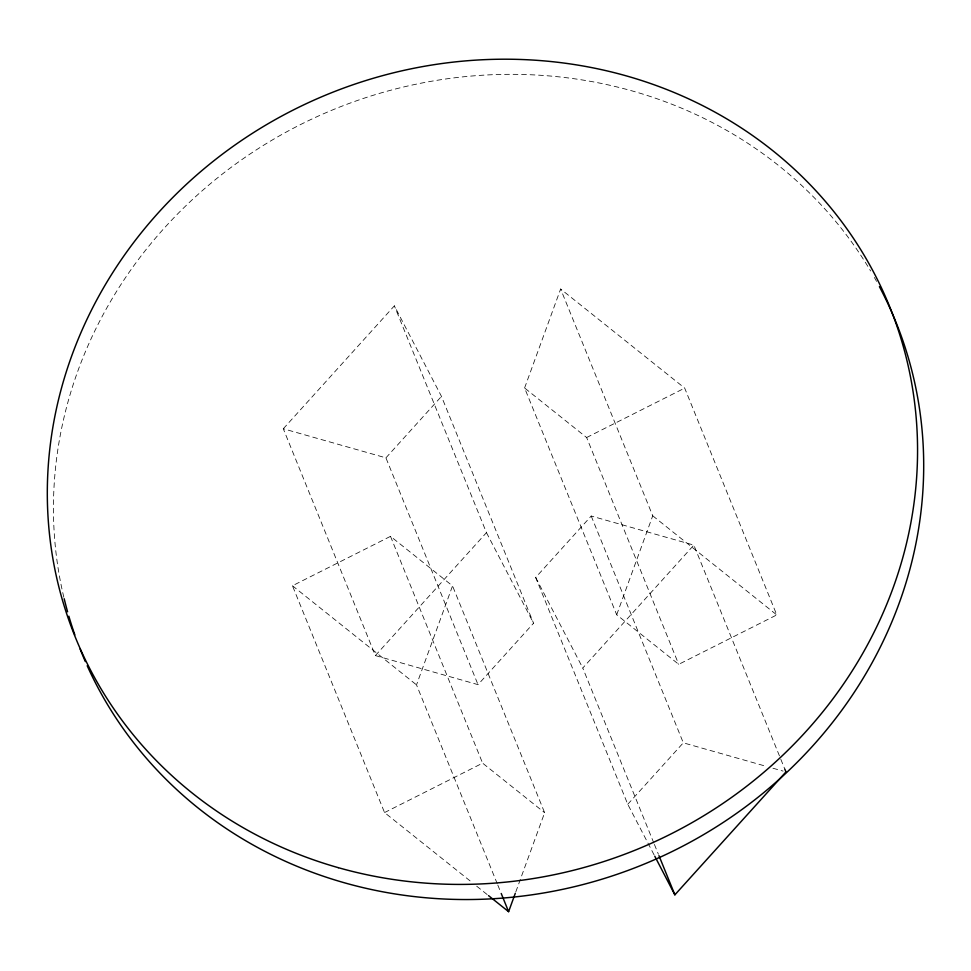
<?xml version="1.0" encoding="UTF-8"?>
<svg xmlns="http://www.w3.org/2000/svg" width="971" height="971" viewBox="0 0 971 971"><rect width="100%" height="100%" fill="white"/><g stroke="black" fill="none" stroke-linecap="round" stroke-linejoin="round"><path stroke-width="0.73" stroke-dasharray="4.86 3.64" d="M497.237 883.671L416.51 684.871L452.535 585.901L390.512 536.344L292.453 585.756L384.552 812.569L471.979 882.408M524.595 387.975L560.631 289.006L684.689 388.109L776.776 614.922L678.717 664.334L616.694 614.777L524.595 387.975L586.63 437.52L678.717 664.334M515.807 891.876L544.634 812.703L452.535 585.901M616.694 614.777L652.73 515.807L560.631 289.006M283.289 428.757L394.372 305.841L441.465 396.386L533.565 623.2L478.023 684.652L375.376 655.571L283.289 428.757L385.924 457.851L478.023 684.652M385.924 457.851L441.465 396.386M375.376 655.571L486.459 532.642L394.372 305.841M654.09 854.893L627.764 804.291L535.676 577.478L591.218 516.026L693.852 545.107L780.271 757.914M653.835 843.034L582.77 668.024L693.852 545.107M627.764 804.291L683.305 742.827L767.151 766.592M586.63 437.52L684.689 388.109M384.552 812.569L482.611 763.157L544.634 812.703M772.94 768.231L783.063 771.095M652.73 515.807L776.776 614.922M292.453 585.756L416.51 684.871M476.7 886.183L487.345 894.679M535.676 577.478L582.77 668.024M486.459 532.642L533.565 623.2M780.83 759.31L784.811 769.117M591.218 516.026L683.305 742.827M654.405 844.43L658.387 854.237M390.512 536.344L482.611 763.157M497.807 885.067L500.648 892.07M63.831 597.262A439.438 408.014 -22.1 0 1 335.675 108.655A439.438 408.014 -22.1 0 1 870.611 270.97M874.373 277.463A439.438 408.014 -22.1 0 1 876.57 281.396"/><path stroke-width="1.46" d="M488.522 895.626L508.61 911.672L515.298 893.296M654.782 856.216L674.869 894.837L785.952 771.921L784.811 769.117M658.957 855.633L674.869 894.837M501.218 893.478L508.61 911.672M879.41 286.651A439.438 408.014 -22.1 0 1 668.291 853.388A439.438 408.014 -22.1 0 1 87.196 665.742M85.363 661.615A439.438 408.014 -22.1 0 1 80.144 649.077M74.852 634.9A439.438 408.014 -22.1 0 1 68.844 616.184M67.594 611.827A439.438 408.014 -22.1 0 1 64.183 598.719M338.309 867.673A439.438 408.014 -22.1 0 0 910.058 374.648A439.438 408.014 -22.1 0 0 198.934 173.117A439.438 408.014 -22.1 0 0 338.309 867.673"/></g></svg>
